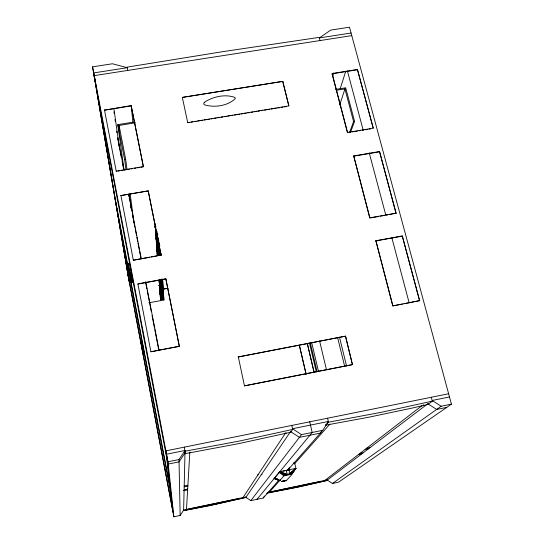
<?xml version="1.0" encoding="UTF-8"?>
<svg xmlns="http://www.w3.org/2000/svg" width="544" height="544" viewBox="0 0 544 544"><rect width="100%" height="100%" fill="white"/><g stroke="black" fill="none" stroke-linecap="round" stroke-linejoin="round"><path stroke-width="0.82" d="M182.342 97.403L282.819 81.369L182.342 97.403L187.714 122.658L189.387 122.386M187.714 122.658L288.857 105.89L282.819 81.369M173.012 512.4L166.539 454.22L185.048 450.473L183.627 510.177L180.159 515.474L173.849 516.8L128.248 276.481L92.562 66.83L112.445 63.764L127.221 67.714L93.718 72.91L128.982 280.35M183.709 510.598L215.002 504.37L245.868 497.413L245.786 496.998L183.634 510.02L183.709 510.598L209.76 505.607L245.868 497.413M291.774 425.435L292.679 429.427L290.727 432.262L238.435 443.68L185.13 453.669L184.396 447.12M186.476 509.422L189.842 451.982M288.857 105.89L282.751 81.702M345.596 336.158L238.245 356.966L345.596 336.158L352.464 364.691L345.481 336.342M332.704 76.316L333.662 73.059M351.635 364.854L244.474 385.852L352.587 364.528M340.197 88.808L345.562 71.815M339.708 105.006L344.944 88.91L336.668 90.243M373.238 128.153L357.422 69.462L332.146 73.494L347.562 132.444L373.238 128.153L357.422 69.462M349.479 132.722L353.566 121.55L344.944 88.91M350.472 132.505L354.572 121.387L345.685 87.795L335.716 89.406M369.764 218.076L353.709 155.924L379.535 151.531L396.134 213.139L389.429 214.567M395.984 213.398L379.535 151.531M402.485 304.062L392.741 305.905L375.884 240.713L402.274 235.933L419.703 300.621L404.104 303.749M291.36 475.191L286.416 480.502M419.533 300.825L402.274 235.933M322.014 430.44L320.341 433.112L299.404 437.376L290.571 431.569L245.745 497.597M322.816 430.297L328.352 421.471L292.522 428.726L301.512 434.629L322.816 430.297L287.844 470.023M287.864 470.002L289.558 467.316M245.657 497.182L250.811 500.63L263.194 498.025L264.432 496.074M293.366 463.019L294.624 462.754L295.882 468.343L279.779 471.682L274.169 478.475L279.616 480.726L283.975 475.83L291.87 474.191L295.106 469.173M242.984 497.583L285.376 433.228M180.159 515.474L178.996 459.537L185.048 450.473M291.87 474.191L295.875 468.35L288.266 474.64L279.82 471.682L283.975 475.83L279.154 472.484M291.584 474.164L295.875 468.35L289.102 474.477L289.503 469.69L282.928 471.206M392.741 305.905L419.703 300.621M250.811 500.63L301.512 434.629M291.149 474.184L295.875 468.35L289.884 474.341M257.006 499.331L312.174 432.46L309.72 421.811M327.325 422.654L328.352 421.471M325.781 424.436L325.944 425.122L328.515 422.171L380.956 412.372L432.33 401.152L431.297 397.263M263.194 498.025L278.882 480.209M269.443 492.041L280.146 480.012M294.474 463.916L329.909 424.116M290.578 474.246L295.875 468.35L293.984 470.376M324.829 480.434L421.913 405.708M266.58 493.224L297.194 487.288L327.379 480.481L327.284 480.073L427.822 403.75L436.648 409.428L446.78 407.368M327.379 480.481L327.57 479.856L268.049 492.327M325.944 425.122L368.968 417.18L411.278 408.265L427.999 404.43L432.33 401.152M327.284 480.073L332.438 483.48L441.136 406.239L451.438 404.144L349.5 27.2L330.732 30.097L319.355 37.937L351.07 33.021M451.438 404.144L338.511 482.202L332.438 483.48M280.35 472.008L281.527 471.621M184.11 489.981L187.666 489.036M362.127 453.621L358.38 454.607M261.174 474.511L262.12 474.28M327.665 480.264L297.425 487.091L267.478 492.905M292.679 429.427L239.455 441.034L185.191 451.187M257.598 475.395L258.169 474.531M286.518 470.778L287.341 470.601M172.883 508.436L172.428 508.531L128.132 275.155M186.939 509.483L237.388 498.916M269.776 492.123L319.892 481.624M170.592 487.104L170.014 487.22L115.274 199.464L115.811 199.369M184.205 486.057L187.891 485.296M366.452 448.399L369.974 447.671M184.185 486.832L187.843 486.078M365.106 449.426L368.608 448.705M449.5 396.957L432.154 400.466L441.136 406.239M173.849 516.8L167.98 461.774L178.996 459.537M448.63 393.761L165.893 450.86L172.645 510.449M143.004 352.628L144.078 352.424L144.554 355.436L143.494 355.633L140.957 341.856L142.025 341.652L144.554 355.436M150.906 351.771L179.33 346.202L165.832 278.773L137.87 283.839L150.906 351.771L161.466 349.765M163.091 349.459L179.33 346.378L165.832 278.773M160.358 296.167L162.527 295.773L162.486 295.161L160.228 295.521L160.358 296.167L160.154 294.556L162.336 294.161L162.466 294.807L160.283 295.208L160.242 294.59L162.425 294.188L162.466 294.807M160.303 296.33L163.071 295.827M160.378 296.521L160.426 297.126L162.588 296.732L162.418 295.474L162.547 296.12L160.296 296.48L160.48 297.901L162.642 297.5L162.602 296.895L160.351 297.255L160.548 298.846L162.704 298.452L162.663 297.847L160.419 298.2L160.548 298.846M160.344 296.548L163.118 296.038M162.595 298.153L162.636 298.751L160.487 299.146L160.616 299.785L162.765 299.39L162.574 297.806M162.724 298.792L160.575 299.186L160.616 299.785M148.913 302.777L163.887 300.023L162.642 279.738M159.276 281.357L161.561 280.942L161.609 281.622L159.331 282.03L159.147 280.684L159.406 283.084L161.677 282.669L161.629 282.003L159.27 282.411L159.406 283.084M159.276 282.254L162.18 281.731M159.324 282.479L161.5 282.084M159.467 283.927L161.731 283.519L161.684 282.853L159.331 283.254L159.467 283.927L159.419 283.261M161.799 284.56L159.542 284.968L159.494 284.308L161.752 283.893L161.799 284.56L161.663 283.886L159.406 284.294L159.616 286.001L161.867 285.593L161.82 284.934L159.487 285.328L159.616 286.001M158.773 285.308L161.65 284.784M158.814 285.532L162.364 284.655M161.745 285.097L161.786 285.756L159.542 286.164L159.678 286.831L161.915 286.423L161.731 284.92M161.874 285.77L159.63 286.178L159.678 286.831M161.813 286.124L161.854 286.776L159.616 287.184L159.752 287.851L161.983 287.443L161.786 285.756M161.942 286.79L159.705 287.198L159.752 287.851M160.412 287.919L162.547 287.524M159.834 289.034L162.064 288.626L162.105 289.272L159.882 289.673L159.691 288.198L162.01 287.81L162.051 288.456L159.827 288.857L159.78 288.218M159.746 288.266L162.595 287.749M159.956 290.673L159.827 290.013L162.126 289.632L162.166 290.272L159.956 290.673L159.752 289.014L161.969 288.606L162.105 289.272M162.867 289.122L167.865 288.204M162.874 289.245L167.872 288.327M159.902 290.856L162.724 290.346M162.037 289.612L162.194 290.632L159.895 291.013L160.086 292.468L162.289 292.067L162.241 291.434L160.038 291.836M162.194 290.632L162.234 291.264L160.024 291.666L159.984 291.033M160.154 293.447L160.024 292.794L162.309 292.42L162.35 293.046L160.154 293.447L159.956 291.808L162.153 291.407L162.289 292.067M159.406 293.746L160.806 293.495M159.446 293.964L162.37 293.4L162.411 294.025L160.228 294.42L160.099 293.774L161.554 293.508M131.587 282.438L130.737 277.243L132.151 276.991L132.974 282.186L131.587 282.438L128.098 263.364L129.506 263.112L132.974 282.186M159.188 280.112L161.48 279.698L161.439 279.018M137.904 284.056L165.845 278.99M375.754 240.958L402.118 236.178M159.12 280.296L161.493 279.881L161.534 280.561L159.249 280.976L159.066 279.616M159.195 281.357L161.473 280.942L161.609 281.622M157.162 253.212L160.344 252.647M159.732 252.872L157.243 253.314L157.304 254.116L159.786 253.674L159.732 252.872L159.555 251.675L157.066 252.124L157.005 251.314L157.209 252.851L159.705 252.409L159.65 251.6L157.155 252.049L157.209 252.851M157.209 253.456L160.392 252.885M157.379 255.122L157.318 254.327L159.8 253.885L159.854 254.687L157.379 255.122L157.175 253.599M157.23 254.395L159.705 253.953L159.854 254.687M157.406 255.578L159.882 255.136M148.247 190.896L120.918 195.548L148.247 190.896L161.085 255.027L133.328 260.216L149.661 257.305M396.134 213.139L369.9 217.818L353.709 155.924M151.293 257.013L152.932 256.72M154.564 256.435L161.085 255.027M370.586 217.926L378.78 216.464M380.419 216.172L384.513 215.444M386.152 215.152L387.79 214.86M158.182 239.061L156.237 239.401L156.019 237.769M158.256 240.162L156.318 240.502L156.162 239.748L158.195 239.292M158.284 240.652L156.352 240.999L156.414 241.856L158.345 241.516M158.834 240.645L156.264 241.101L156.414 241.856M156.366 242.27L158.828 241.835M158.379 242.005L156.448 242.345L156.509 243.202L159.072 242.746M158.284 242.107L156.359 242.447L156.59 244.276L159.147 243.828L158.998 243.073M156.42 242.522L158.875 242.087M159.093 242.978L156.441 243.528L156.59 244.276M159.174 244.31L156.624 244.759L156.686 245.602L159.229 245.154M159.079 244.406L156.536 244.854L156.686 245.602M156.638 245.997L159.072 245.562M156.631 246.167L159.263 245.63L159.317 246.466L156.781 246.915L156.57 245.33L156.856 247.969L159.385 247.52L159.331 246.69L156.706 247.228L156.856 247.969M156.686 246.242L159.936 245.67M156.951 249.268L159.474 248.819L159.419 247.996L156.89 248.445L156.951 249.268L156.801 248.526L159.324 248.078L159.555 250.104L157.046 250.553L156.896 249.812L159.406 249.37L159.351 248.547M156.903 249.642L159.31 249.213M159.501 249.288L156.985 249.737L157.046 250.553M156.951 249.886L159.365 249.458M159.419 249.587L159.474 250.403L156.971 250.852L157.121 251.586L159.623 251.144L159.569 250.328L157.06 250.77L157.121 251.586M154.414 226.943L155.849 226.698M154.421 227.038L155.856 226.787M157.005 231.567L155.686 231.798L155.747 232.703L157.073 232.472M156.917 231.696L155.598 231.928L155.747 232.703M157.107 232.988L155.788 233.22L155.849 234.117L157.168 233.886M157.012 233.118L155.7 233.349L155.849 234.117M155.666 234.6L157.767 234.233M157.767 234.41L155.802 234.75L156.033 236.647L157.345 236.416M155.72 234.858L157.814 234.491M157.264 235.287L155.951 235.518L155.89 234.627M155.972 235.763L157.284 235.532M157.189 235.654L155.883 235.878L156.033 236.647M157.379 236.919L156.074 237.15L156.135 238.027L158.086 237.687M157.937 236.926L155.985 237.266L156.135 238.027M156.094 238.469L157.746 238.177M156.169 238.53L158.12 238.184M158.025 238.299L156.08 238.639L156.318 240.502M156.142 238.721L157.801 238.428M117.926 211.936L117.409 212.024L170.415 490.804M353.593 156.223L379.399 151.824M125.963 169.626L124.63 159.548L125.684 159.372L119.054 125.446L135.538 122.781M353.566 121.55L354.572 121.387M116.226 171.115L143.378 166.58L131.172 105.57L104.509 110.16L131.206 105.896L143.405 166.872M117.912 171.136L119.558 170.857M121.203 170.585L122.849 170.306M124.494 170.034L126.14 169.755M127.786 169.483L129.424 169.211M131.07 168.932L132.716 168.66M134.361 168.382L136.007 168.11M137.652 167.831L139.298 167.559M140.944 167.28L142.582 167.008M349.105 132.471L350.764 132.199M352.417 131.92L354.076 131.641M355.728 131.369L357.381 131.09M359.04 130.812L360.692 130.533M362.352 130.261L364.004 129.982M365.656 129.703L367.316 129.431M368.968 129.152L370.627 128.874M191.06 122.114L192.726 121.849M194.398 121.577L196.071 121.305M197.737 121.033L199.41 120.761M201.083 120.489L202.749 120.217M204.422 119.945L206.094 119.673M207.76 119.401L209.433 119.129M211.106 118.857L212.772 118.585M214.445 118.313L216.118 118.041M217.784 117.769L219.456 117.497M221.129 117.225L222.795 116.953M224.468 116.681L226.141 116.409M227.807 116.137L229.48 115.865M231.152 115.593L232.818 115.321M234.491 115.049L236.164 114.777M237.83 114.505L239.503 114.233M241.176 113.961L242.848 113.689M244.514 113.417L246.187 113.145M247.86 112.873L249.526 112.601M251.199 112.329L252.872 112.057M254.538 111.785L256.21 111.513M257.883 111.241L259.549 110.969M261.222 110.697L262.895 110.425M264.561 110.153L266.234 109.881M267.906 109.609L269.572 109.337M271.245 109.065L272.918 108.793M274.584 108.521L276.257 108.249M277.93 107.977L279.596 107.705M281.268 107.433L282.941 107.161M284.607 106.889L286.28 106.617M124.025 169.932L117.817 124.63L134.395 121.951M187.612 489.988L183.28 490.613M357.306 69.802L332.044 73.834L347.453 132.75M360.026 453.336L363.059 452.921M351.778 35.625L94.241 75.623L129.309 282.078M288.891 470.315L289.673 470.179M289.388 470.274L289.911 470.227M280.323 480.719L274.808 477.754L275.536 477.802M277.44 479.128L274.21 478.475L279.902 480.74L278.65 479.903M277.447 479.257L274.21 478.475L279.562 480.44M277.474 479.4L274.21 478.475L277.916 479.686M284.451 475.646L279.82 471.682L287.402 474.83L286.158 470.383M285.056 475.449L279.82 471.682L286.559 475.034M279.82 471.682L285.763 475.245M347.398 70.897L363.12 129.914M369.226 152.864L385.818 215.152M391.932 238.102L409.176 302.852M427.822 403.75L427.999 404.43M423.246 404.682L423.456 405.484M375.884 240.713L392.89 305.708M320.035 40.555L319.212 37.38L224.128 51.449L127.106 67.136L127.765 70.414M339.47 337.076L346.535 365.942M337.606 337.45L344.658 366.35M319.58 340.925L326.475 369.777M311.644 342.455L318.485 371.348M310.243 342.632L317.064 371.518M327.583 418.207L328.515 422.171M309.502 343.121L316.316 371.987M307.387 343.679L314.187 372.565M307.367 343.91L313.976 372.014M299.39 345.243L306.136 374.177M299.343 345.338L306.082 374.265M290.571 431.569L290.727 432.262M285.838 432.528L286.022 433.35M238.286 356.796L244.474 385.852M148.274 191.175L161.099 255.265M155.217 226.712L155.373 227.494L155.305 226.562M159.236 246.779L159.385 247.52M155.339 228.419L155.564 230.119L155.407 229.337M159.406 249.37L159.555 250.104M159.474 250.403L159.623 251.144M155.509 230.778L155.666 231.554L155.598 230.642M159.786 253.674L159.644 252.94L157.155 253.382L157.318 254.327M161.405 279.881L161.534 280.561M161.677 282.669L161.493 281.33L161.541 281.996M161.595 282.846L161.731 283.519M161.854 286.776L161.983 287.443M161.922 287.79L162.051 288.456M162.234 291.264L162.064 289.972M163.887 300.023L162.506 279.058M162.221 292.393L162.35 293.046M162.282 293.372L162.411 294.025M162.398 295.127L162.527 295.773M162.513 296.861L162.642 297.5M162.636 298.751L162.765 299.39M185.13 453.669L184.987 452.968L179.051 461.876L168.225 464.08L166.804 456.654M117.817 124.63L124.63 159.548M117.742 137.646L124.052 170.122M128.751 194.269L141.209 258.386M145.744 281.697L159.174 350.812M118.245 141.494L119.7 148.988M120.027 150.654L121.319 157.318M122.128 161.48L123.583 168.98M128.602 194.793L128.921 196.459M129.248 198.125L129.567 199.791M130.866 206.455L131.675 210.616M132.484 214.785L134.912 227.276M135.232 228.942L136.53 235.606M136.85 237.272L137.659 241.434M137.986 243.1L139.278 249.764M139.604 251.43L141.059 258.924M145.588 282.241L146.88 288.905M147.206 290.571L151.252 311.392M152.062 315.554L154.489 328.046M154.809 329.712L157.236 342.203M157.563 343.869L158.692 349.704M104.455 109.834L116.266 171.408M120.918 195.548L133.328 260.216M92.562 66.83L167.98 461.774M93.99 75.228L95.132 81.226M97.954 97.498L166.641 457.422M141.977 347.371L141.515 344.991L142.188 348.697M142.582 350.792L143.052 353.185L142.378 349.479M128.098 263.364L130.737 277.243M170.85 498.188L171.163 499.854M171.89 503.656L172.203 505.322M172.421 506.471L172.754 508.205M133.294 300.75L133.606 302.416M143.099 352.403L143.419 354.076M155.598 418.227L155.917 419.893M165.403 469.887L165.723 471.553M142.174 348.398L142.385 349.765M129.56 271.334L129.982 273.911M142.018 347.575L142.256 349.071M140.957 341.856L141.474 344.991M129.894 273.068L130.308 275.618M142.27 348.922L142.514 350.404M142.025 341.652L142.528 344.787M113.934 111.887L114.172 113.56M115.008 119.428L115.24 121.108M116.668 131.165L116.906 132.838M117.749 138.319L117.973 140.379M113.886 108.501L119.211 146.302M119.442 147.988L119.68 149.668M119.054 125.446L119.734 130.499M129.186 193.99L131.084 208.27M125.684 159.372L126.997 169.456M130.166 193.827L133.878 222.401M131.158 105.543L132.913 122.38M155.088 223.604L155.156 224.55M155.196 225.087L155.264 226.025M155.387 227.746L155.455 228.67M159.202 280.296L159.249 280.976M160.181 293.801L160.228 294.42M156.101 238.877L156.162 239.748M156.645 246.398L156.706 247.228M159.222 281.738L159.27 282.411M159.433 284.675L159.487 285.328M159.705 288.374L159.752 289.014M159.78 289.381L159.827 290.013M159.909 291.183L159.956 291.808M159.984 292.169L160.024 292.794M160.31 296.643L160.351 297.255M160.378 297.595L160.419 298.2M162.547 296.12L162.588 296.732M161.031 253.538L161.14 255.224M204.313 102.36L203.714 103.625L204.204 104.713C214.078 107.93 227.902 106.005 235.321 98.546L234.913 97.444C225.134 93.813 212.833 96.642 204.313 102.36M283.662 480.923L283.295 481.318L284.43 480.767L283.662 480.923M281.785 481.433L286.035 480.542L281.785 481.433M281.574 481.46L286.3 480.536L281.574 481.46M128.976 268.301L130.948 278.882L128.976 268.301"/></g></svg>
